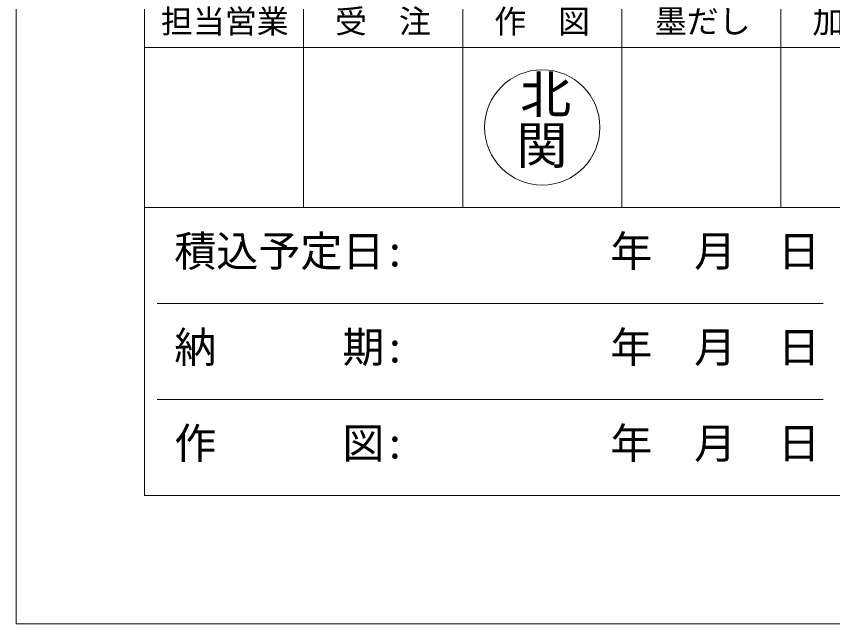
# Model space of a CAD drawing. Units: millimetres, scale not verified. Extents: x -4455 to 4455, y -3150 to 3150.
# Drawn here: x -4455 to -2543, y -3150 to -1727 of the extents above; entities that cross this region are included whole.
import ezdxf
from ezdxf.enums import TextEntityAlignment as Align

# ---------------------------------------------------------------- set-up
doc = ezdxf.new("R2010")
doc.units = ezdxf.units.MM
doc.header["$LTSCALE"] = 30
for name, color, linetype, lineweight in [('0-0_D-TTL', 7, 'Continuous', 9), ('0-1_Defpoints', 7, 'Continuous', 9), ('0-2_D-TTL-FRAM1', 134, 'Continuous', 9), ('0-3_D-TTL-TXT', 7, 'Continuous', 9)]:
    doc.layers.add(name, color=color, linetype=linetype, lineweight=lineweight)
doc.styles.add('HG正楷書体-PRO', font='')
doc.styles.add('ＭＳ ゴシック', font='')
doc.styles.get('HG正楷書体-PRO').set_extended_font_data('HG正楷書体-PRO')
doc.styles.get('ＭＳ ゴシック').set_extended_font_data('MS Gothic')

# ---------------------------------------------------------------- blocks, each defined once
blk = doc.blocks.new('A$C4DE05FD1')
at = {"layer": '0-0_D-TTL', "color": 134}
for p, q in [((6000, 118500), (6000, 6000)), ((6000, 6000), (172200, 6000))]:
    blk.add_line(p, q, dxfattribs=at)
at = {"layer": '0-1_Defpoints', "color": 134}
for p, q in [((0, 126000), (0, 0)), ((0, 0), (178200, 0))]:
    blk.add_line(p, q, dxfattribs=at)
blk = doc.blocks.new('A$C07297C7C')
at = {"layer": '0-2_D-TTL-FRAM1'}
for p, q in [((0, 87750), (0, 0)), ((11185.7, 34650), (11185.7, 20250)), ((22371.4, 34650), (22371.4, 20250)), ((33557.1, 34650), (33557.1, 20250)), ((44742.9, 34650), (44742.9, 20250)), ((0, 31500), (78300, 31500)), ((0, 20250), (78300, 20250)), ((900, 13500), (47700, 13500)), ((900, 6750), (47700, 6750)), ((0, 0), (78300, 0))]:
    blk.add_line(p, q, dxfattribs=at)
at = {"layer": '0-3_D-TTL-TXT', "style": 'ＭＳ ゴシック'}
for s, height, p in [('担当営業', 1645, (1167, 32013.8)), ('受\u3000注', 1645, (13398.8, 32013.8)), ('作\u3000図', 1645, (24584.5, 32013.8)), ('墨だし', 1645, (35874.7, 32013.8)), ('加\u3000工', 1645, (46955.9, 32013.8)), ('積込予定日:', 2165, (2102.8, 15452.7)), ('納\u3000\u3000\u3000期:', 2165, (2102.8, 8702.7)), ('作\u3000\u3000\u3000図:', 2165, (2102.8, 1952.7))]:
    blk.add_text(s, height=height, dxfattribs=at).set_placement(p, align=Align.BOTTOM_LEFT)

msp = doc.modelspace()

# ---------------------------------------------------------------- linework, layer by layer
at = {"layer": '0-3_D-TTL-TXT', "color": 1}
msp.add_circle((-3222.86, -1987.5), 135, dxfattribs=at)

# ---------------------------------------------------------------- block references
at = {"layer": '0-0_D-TTL'}
for name, p, xscale, yscale in [('A$C4DE05FD1', (-4455, -3150), 0.05, 0.05), ('A$C07297C7C', (-4155, -2850), 0.03333333, 0.03333333)]:
    msp.add_blockref(name, p, dxfattribs=dict(at, xscale=xscale, yscale=yscale))

# ---------------------------------------------------------------- texts
at = {"layer": '0-3_D-TTL-TXT', "color": 1, "style": 'HG正楷書体-PRO'}
for s, p in [('北', (-3274.46, -1980.63)), ('関', (-3283.21, -2099.13))]:
    msp.add_text(s, height=87.53, dxfattribs=at).set_placement(p, align=Align.BOTTOM_LEFT)
at = {"layer": '0-3_D-TTL-TXT', "style": 'ＭＳ ゴシック'}
for p in [(-3063.51, -2334.91), (-3063.51, -2559.91), (-3063.51, -2784.91)]:
    msp.add_text('年  月  日', height=72.14, dxfattribs=at).set_placement(p, align=Align.BOTTOM_LEFT)

doc.saveas('drawing.dxf')
